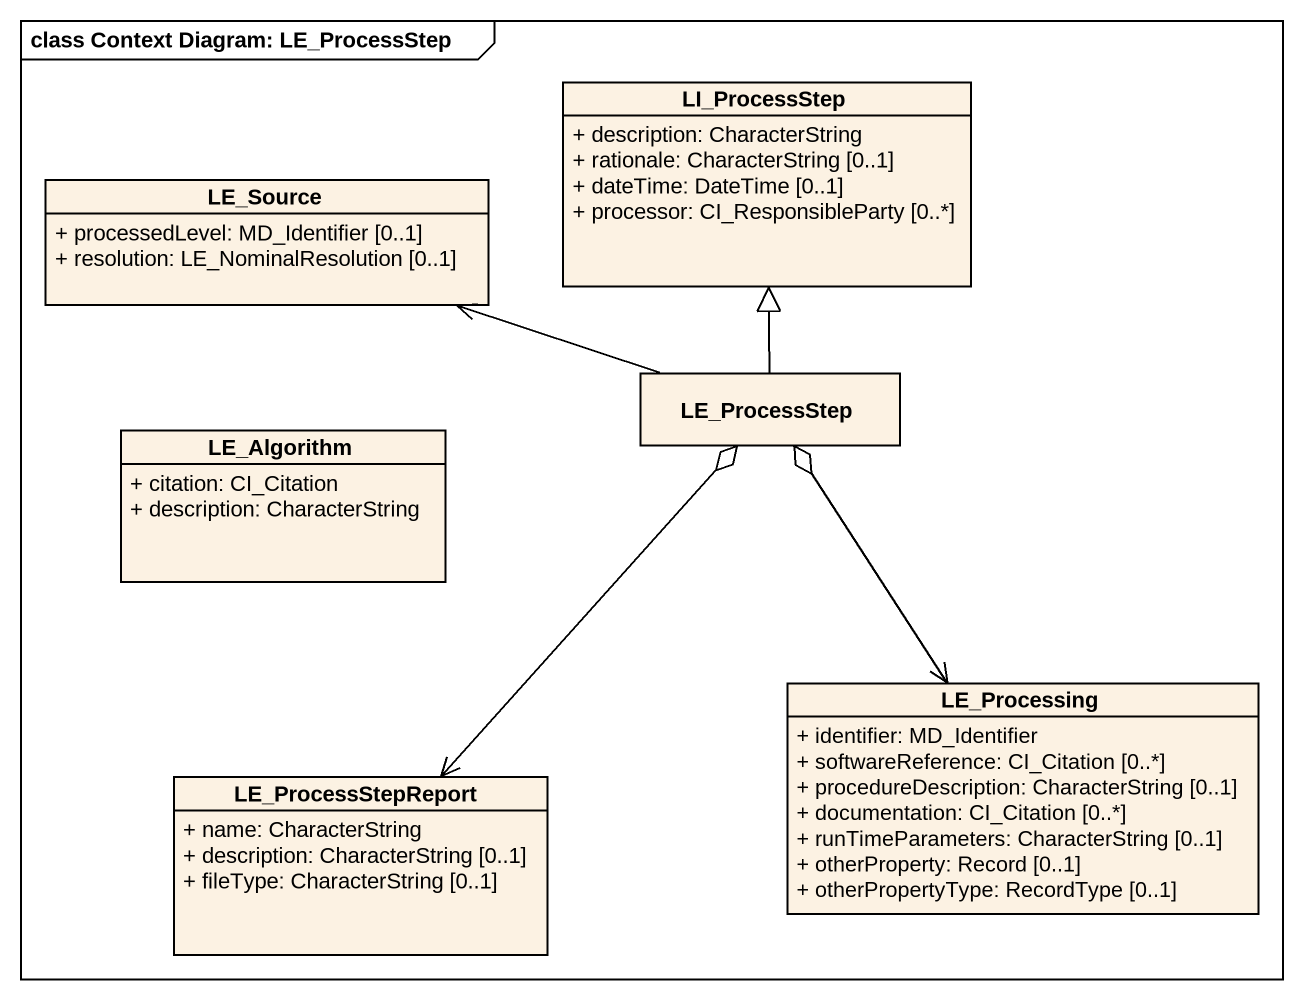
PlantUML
@startuml
mainframe class Context Diagram: LE_ProcessStep
hide circle
hide empty members
skinparam classAttributeIconSize 0
class LI_ProcessStep {
  + description: CharacterString
  + rationale: CharacterString [0..1]
  + dateTime: DateTime [0..1]
  + processor: CI_ResponsibleParty [0..*]
}
class LE_Source {
  + processedLevel: MD_Identifier [0..1]
  + resolution: LE_NominalResolution [0..1]
}
class LE_ProcessStep
class LE_Algorithm {
  + citation: CI_Citation
  + description: CharacterString
}
class LE_Processing {
  + identifier: MD_Identifier
  + softwareReference: CI_Citation [0..*]
  + procedureDescription: CharacterString [0..1]
  + documentation: CI_Citation [0..*]
  + runTimeParameters: CharacterString [0..1]
  + otherProperty: Record [0..1]
  + otherPropertyType: RecordType [0..1]
}
class LE_ProcessStepReport {
  + name: CharacterString
  + description: CharacterString [0..1]
  + fileType: CharacterString [0..1]
}
LE_ProcessStep -up-|> LI_ProcessStep
LE_ProcessStep -left-> LE_Source
LE_ProcessStep o--> LE_ProcessStepReport
LE_Processing <-up-o LE_ProcessStep
@enduml
